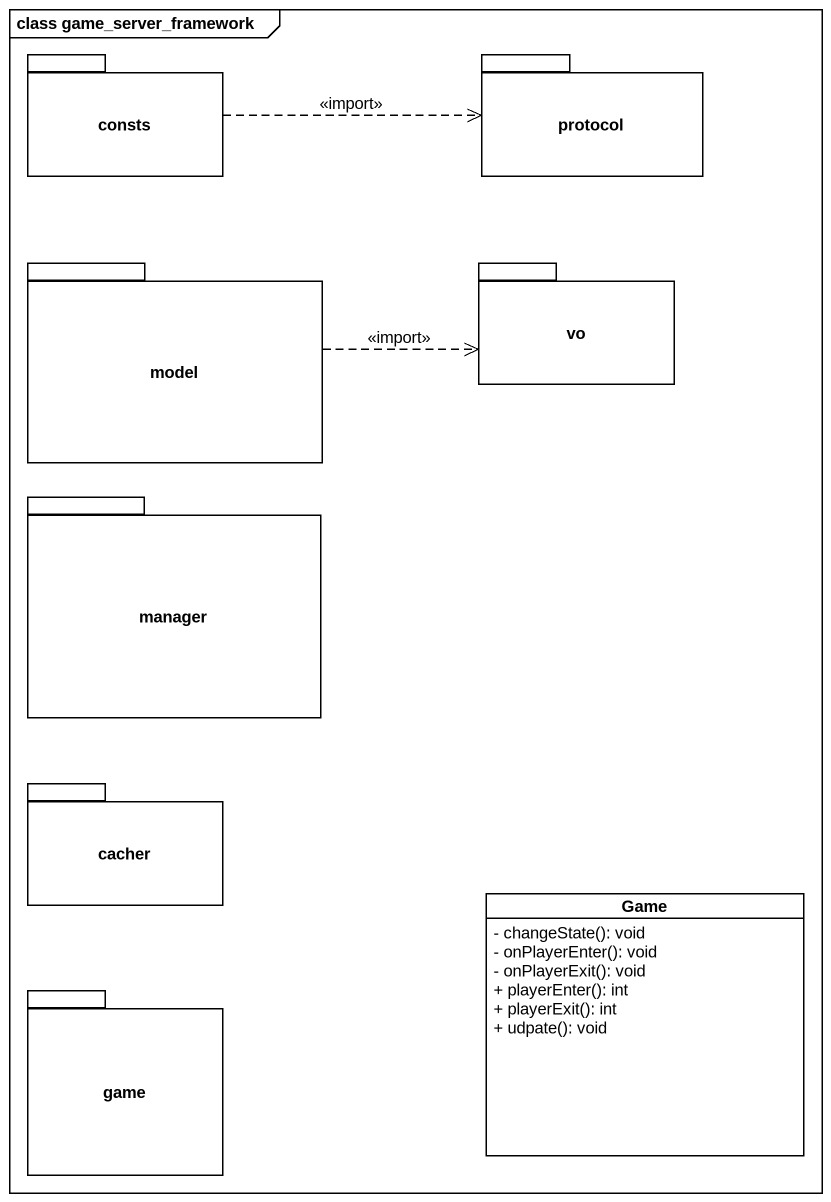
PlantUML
@startuml
mainframe class game_server_framework
hide circle
hide empty members
skinparam classAttributeIconSize 0
package consts {
}
package "protocol" as protocol_ {
}
package model {
}
package vo {
}
package manager {
}
package cacher {
}
class Game {
  - changeState(): void
  - onPlayerEnter(): void
  - onPlayerExit(): void
  + playerEnter(): int
  + playerExit(): int
  + udpate(): void
}
package game {
}
consts .right.> protocol_ : <<import>>
model .right.> vo : <<import>>
@enduml
